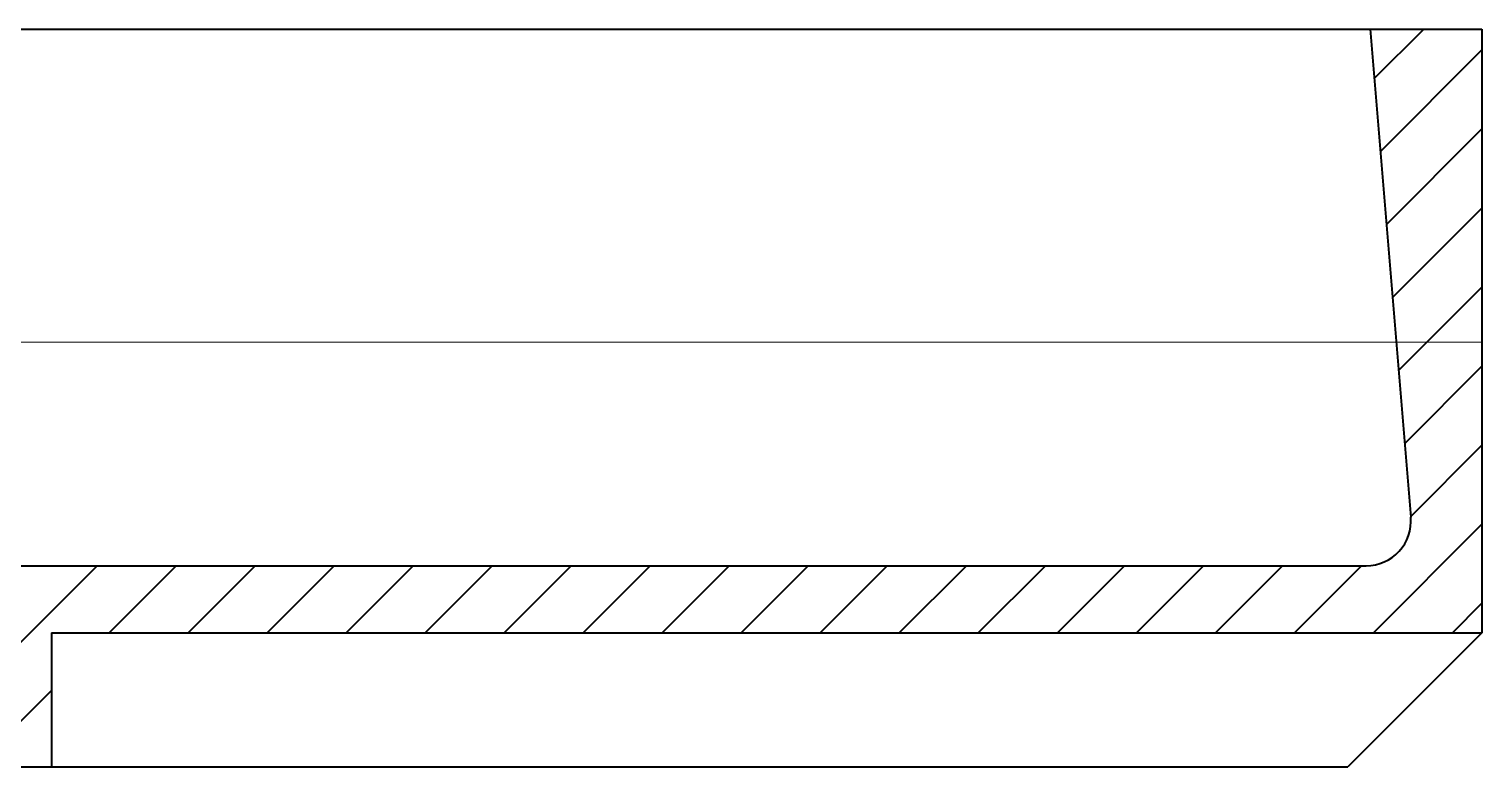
# Model space of a CAD drawing. Header units: millimetres. Extents: x 52110 to 400893, y -153728 to 31997.
# Drawn here: x 52444.9 to 52769.9, y -72005.2 to -71840.2 of the extents above; entities that cross this region are included whole.
import ezdxf

# ---------------------------------------------------------------- set-up
doc = ezdxf.new("R2010")
doc.units = ezdxf.units.MM
doc.header["$LTSCALE"] = 500
doc.linetypes.add('CENTER', pattern=[2, 1.25, -0.25, 0.25, -0.25])
doc.layers.add('SHI', color=7, linetype='Continuous', lineweight=40)
doc.layers.add('ZHONG', color=1, linetype='CENTER', lineweight=20)

msp = doc.modelspace()

# ---------------------------------------------------------------- hatches: boundary and pattern name
at = {"layer": 'SHI'}
h = msp.add_hatch(dxfattribs=at)
h.set_pattern_fill('ANSI31', color=2, scale=100, style=0)
h.set_pattern_definition([(45, (35791.934, -79524.414), (-8.838835, 8.838835), [])])
h.paths.add_polyline_path([(52750.75408, -71910.21652), (52769.92074, -71910.21652), (52769.92074, -71840.21652), (52744.92074, -71840.21652)])
h.paths.add_polyline_path([(52769.92074, -71910.21652), (52750.75408, -71910.21652), (52754.0182, -71949.38607, -0.43878011), (52744.05275, -71960.21652), (52685.72549, -71960.21652), (52439.92074, -71960.21652), (52439.92074, -72005.21652), (52449.92074, -72005.21652), (52449.92074, -71975.21652), (52685.72549, -71975.21652), (52769.92074, -71975.21652)])

# ---------------------------------------------------------------- linework, layer by layer
for p, q in [((52155.64873, -71840.21652), (52685.72549, -71840.21652)), ((52685.72549, -71840.21652), (52769.92074, -71840.21652)), ((52744.92074, -71840.21652), (52754.0182, -71949.38607)), ((52439.92074, -71960.21652), (52685.72549, -71960.21652)), ((52685.72549, -71960.21652), (52744.05275, -71960.21652)), ((52449.92074, -71975.21652), (52449.92074, -72005.21652)), ((52449.92074, -71975.21652), (52685.72549, -71975.21652)), ((52685.72549, -71975.21652), (52769.92074, -71975.21652)), ((52769.92074, -71975.21652), (52739.92074, -72005.21652)), ((52155.64873, -72005.21652), (52685.72549, -72005.21652)), ((52685.72549, -72005.21652), (52739.92074, -72005.21652))]:
    msp.add_line(p, q, dxfattribs=at)
at = {"layer": 'SHI', "color": 0}
msp.add_line((52769.92074, -71840.21652), (52769.92074, -71975.21652), dxfattribs=at)
at = {"layer": 'SHI'}
msp.add_arc((52744.05275, -71950.21652), 10, 270, 4.7636417, dxfattribs=at)
at = {"layer": 'ZHONG'}
for p, q in [((52388.54723, -71910.21652), (52685.72549, -71910.21652)), ((52685.72549, -71910.21652), (52769.92074, -71910.21652))]:
    msp.add_line(p, q, dxfattribs=at)

doc.saveas('drawing.dxf')
